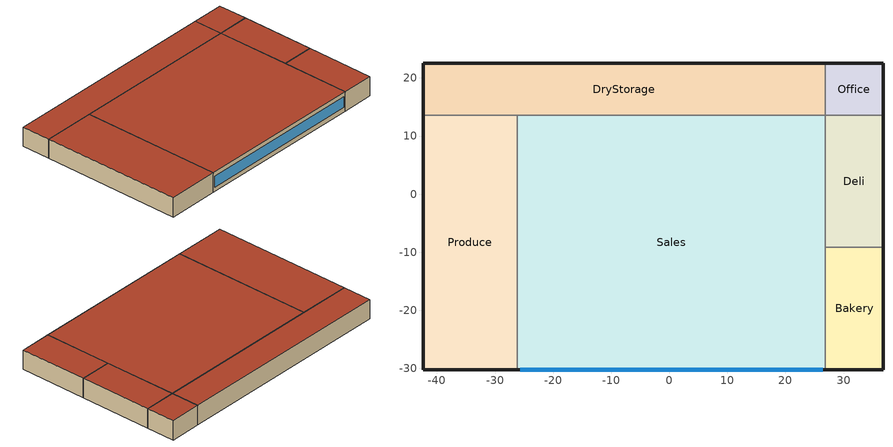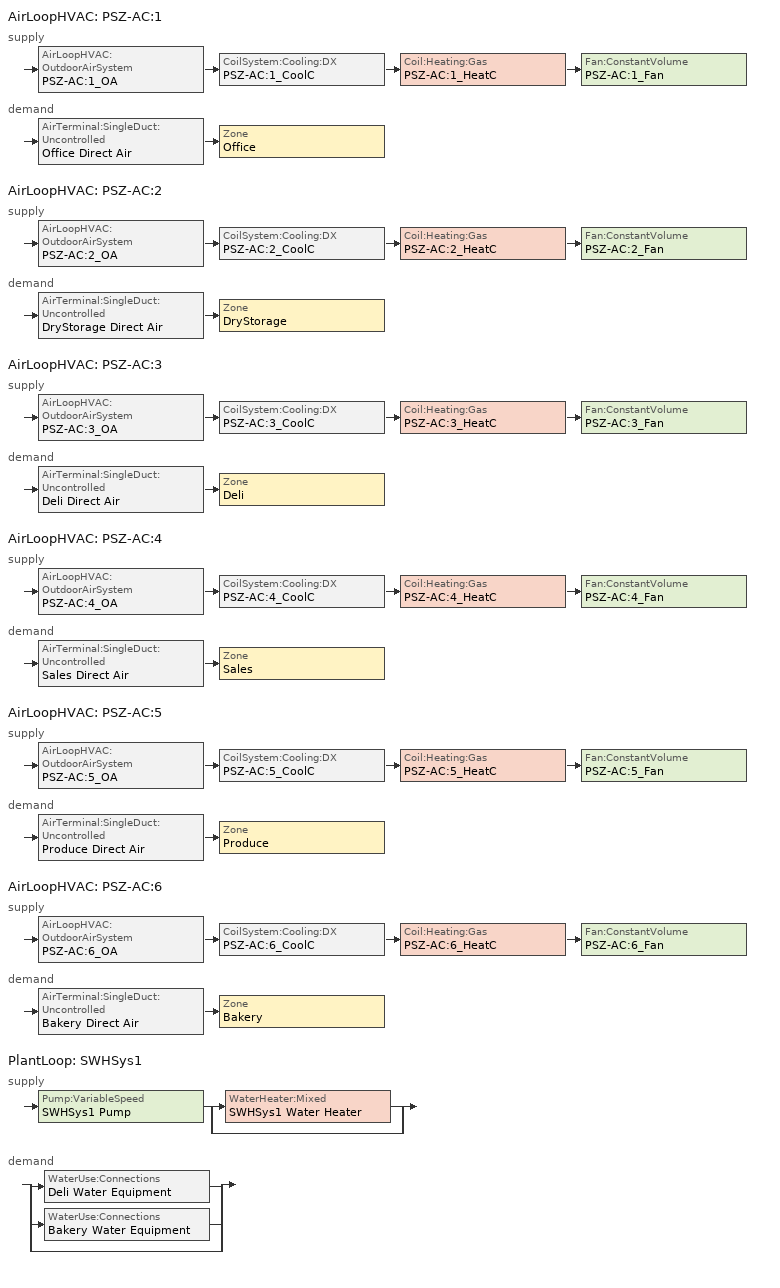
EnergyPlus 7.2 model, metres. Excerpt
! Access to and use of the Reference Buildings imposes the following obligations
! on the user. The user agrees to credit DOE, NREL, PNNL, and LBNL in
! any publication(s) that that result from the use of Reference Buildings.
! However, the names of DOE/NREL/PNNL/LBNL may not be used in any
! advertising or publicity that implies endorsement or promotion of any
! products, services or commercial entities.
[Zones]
Bakery
 floor ground (ext-slab): 36.79,-9.13 36.79,-30.24 26.89,-30.24 26.89,-9.13 z0
 wall outside (Mass Non-res Ext Wall): 26.89,-30.24 36.79,-30.24 36.79,-9.13 z0:6.1
 wall to Sales (int-walls): 26.89,-9.13 26.89,-30.24 z0:6.1
 wall to Deli (int-walls): 36.79,-9.13 26.89,-9.13 z0:6.1
 roof outside (IEAD Non-res Roof): 26.89,-9.13 26.89,-30.24 36.79,-30.24 36.79,-9.13 z6.1
Sales
 floor ground (ext-slab): 26.89,13.58 26.89,-30.24 -26.17,-30.24 -26.17,13.58 z0
 wall outside (Mass Non-res Ext Wall): -26.17,-30.24 26.89,-30.24 z0:6.1
 wall to Deli (int-walls): 26.89,-9.13 26.89,13.58 z0:6.1
 wall to DryStorage (int-walls): 26.89,13.58 -26.17,13.58 z0:6.1
 wall to Produce (int-walls): -26.17,13.58 -26.17,-30.24 z0:6.1
 window (Window Non-res Fixed): -25.69,-30.24 26.41,-30.24 z1.37:4.73
 roof outside (IEAD Non-res Roof): -26.17,13.58 -26.17,-30.24 26.89,-30.24 26.89,13.58 z6.1
Deli
 floor ground (ext-slab): 36.79,13.58 36.79,-9.13 26.89,-9.13 26.89,13.58 z0
 wall outside (Mass Non-res Ext Wall): 36.79,-9.13 36.79,13.58 z0:6.1
 wall to Office (int-walls): 36.79,13.58 26.89,13.58 z0:6.1
 roof outside (IEAD Non-res Roof): 26.89,13.58 26.89,-9.13 36.79,-9.13 36.79,13.58 z6.1
DryStorage
 floor ground (ext-slab): 26.89,22.55 26.89,13.58 -42.4,13.58 -42.4,22.55 z0
 wall outside (Mass Non-res Ext Wall): 26.89,22.55 -42.4,22.55 -42.4,13.58 z0:6.1
 wall to Office (int-walls): 26.89,13.58 26.89,22.55 z0:6.1
 wall to Produce (int-walls): -42.4,13.58 -26.17,13.58 z0:6.1
 roof outside (IEAD Non-res Roof): -42.4,22.55 -42.4,13.58 26.89,13.58 26.89,22.55 z6.1
Office
 floor ground (ext-slab): 36.79,22.55 36.79,13.58 26.89,13.58 26.89,22.55 z0
 wall outside (Mass Non-res Ext Wall): 36.79,13.58 36.79,22.55 26.89,22.55 z0:6.1
 roof outside (IEAD Non-res Roof): 26.89,22.55 26.89,13.58 36.79,13.58 36.79,22.55 z6.1
Produce
 floor ground (ext-slab): -26.17,13.58 -26.17,-30.24 -42.4,-30.24 -42.4,13.58 z0
 wall outside (Mass Non-res Ext Wall): -42.4,13.58 -42.4,-30.24 -26.17,-30.24 z0:6.1
 roof outside (IEAD Non-res Roof): -42.4,13.58 -42.4,-30.24 -26.17,-30.24 -26.17,13.58 z6.1
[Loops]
AirLoopHVAC 'PSZ-AC:1'
 supply: AirLoopHVAC:OutdoorAirSystem 'PSZ-AC:1_OA' > CoilSystem:Cooling:DX 'PSZ-AC:1_CoolC' > Coil:Heating:Gas 'PSZ-AC:1_HeatC' > Fan:ConstantVolume 'PSZ-AC:1_Fan'
 demand: AirTerminal:SingleDuct:Uncontrolled 'Office Direct Air' > Zone 'Office'
AirLoopHVAC 'PSZ-AC:2'
 supply: AirLoopHVAC:OutdoorAirSystem 'PSZ-AC:2_OA' > CoilSystem:Cooling:DX 'PSZ-AC:2_CoolC' > Coil:Heating:Gas 'PSZ-AC:2_HeatC' > Fan:ConstantVolume 'PSZ-AC:2_Fan'
 demand: AirTerminal:SingleDuct:Uncontrolled 'DryStorage Direct Air' > Zone 'DryStorage'
AirLoopHVAC 'PSZ-AC:3'
 supply: AirLoopHVAC:OutdoorAirSystem 'PSZ-AC:3_OA' > CoilSystem:Cooling:DX 'PSZ-AC:3_CoolC' > Coil:Heating:Gas 'PSZ-AC:3_HeatC' > Fan:ConstantVolume 'PSZ-AC:3_Fan'
 demand: AirTerminal:SingleDuct:Uncontrolled 'Deli Direct Air' > Zone 'Deli'
AirLoopHVAC 'PSZ-AC:4'
 supply: AirLoopHVAC:OutdoorAirSystem 'PSZ-AC:4_OA' > CoilSystem:Cooling:DX 'PSZ-AC:4_CoolC' > Coil:Heating:Gas 'PSZ-AC:4_HeatC' > Fan:ConstantVolume 'PSZ-AC:4_Fan'
 demand: AirTerminal:SingleDuct:Uncontrolled 'Sales Direct Air' > Zone 'Sales'
AirLoopHVAC 'PSZ-AC:5'
 supply: AirLoopHVAC:OutdoorAirSystem 'PSZ-AC:5_OA' > CoilSystem:Cooling:DX 'PSZ-AC:5_CoolC' > Coil:Heating:Gas 'PSZ-AC:5_HeatC' > Fan:ConstantVolume 'PSZ-AC:5_Fan'
 demand: AirTerminal:SingleDuct:Uncontrolled 'Produce Direct Air' > Zone 'Produce'
AirLoopHVAC 'PSZ-AC:6'
 supply: AirLoopHVAC:OutdoorAirSystem 'PSZ-AC:6_OA' > CoilSystem:Cooling:DX 'PSZ-AC:6_CoolC' > Coil:Heating:Gas 'PSZ-AC:6_HeatC' > Fan:ConstantVolume 'PSZ-AC:6_Fan'
 demand: AirTerminal:SingleDuct:Uncontrolled 'Bakery Direct Air' > Zone 'Bakery'
PlantLoop 'SWHSys1'
 supply: Pump:VariableSpeed 'SWHSys1 Pump' > split
  | WaterHeater:Mixed 'SWHSys1 Water Heater'
  | bypass
 demand: split
  | WaterUse:Connections 'Deli Water Equipment'
  | WaterUse:Connections 'Bakery Water Equipment'
  | bypass
[Building]
Ref Bldg SuperMarket New2004_v1.3_5.0: North Axis {deg}=0; Terrain=City; Loads Convergence Tolerance Value=0.04; Temperature Convergence Tolerance Value {deltaC}=0.2; Solar Distribution=FullInteriorAndExterior; Maximum Number of Warmup Days=25; Minimum Number of Warmup Days=6
[Site:Location]
USA IL-CHICAGO-OHARE: Latitude {deg}=41.77; Longitude {deg}=-87.75; Time Zone {hr}=-6; Elevation {m}=190
[SizingPeriod:DesignDay] Day of Month=21; Humidity Condition Type=Wetbulb; Barometric Pressure {Pa}=99063; Rain Indicator=No; Snow Indicator=No; Daylight Saving Time Indicator=No; Solar Model Indicator=ASHRAEClearSky
Name | Month | Day Type | Maximum Dry-Bulb Temperature {C} | Daily Dry-Bulb Temperature Range {deltaC} | Wetbulb or DewPoint at Maximum Dry-Bulb {C} | Wind Speed {m/s} | Wind Direction {deg} | Sky Clearness
CHICAGO Ann Htg 99.6% Condns DB | 1 | WinterDesignDay | -20.6 | 0 | -20.6 | 4.9 | 270 | 0
CHICAGO Ann Clg .4% Condns WB=>MDB | 7 | SummerDesignDay | 31.2 | 10.7 | 25.5 | 5.3 | 230 | 1
[Site:WaterMainsTemperature]
Calculation Method=CORRELATION; Annual Average Outdoor Air Temperature {C}=9.69; Maximum Difference In Monthly Average Outdoor Air Temperatures {deltaC}=28.1
[Site:GroundTemperature:BuildingSurface]
19.527, 19.502, 19.536, 19.598, 20.002, 21.64, 22.225, 22.375, 21.449, 20.121, 19.802, 19.633
[Construction]
Mass Non-res Ext Wall: 1IN Stucco, 8IN Concrete HW, Mass NonRes Wall Insulation, 1/2IN Gypsum
IEAD Non-res Roof: Roof Membrane, IEAD NonRes Roof Insulation, Metal Decking
ext-slab: HW CONCRETE
int-walls: 1/2IN Gypsum, 1/2IN Gypsum
Window Non-res Fixed: NonRes Fixed Assembly Window
InteriorFurnishings: Std Wood 6inch
[Material] Thermal Absorptance=0.9
Name | Roughness | Thickness {m} | Conductivity {W/m-K} | Density {kg/m3} | Specific Heat {J/kg-K} | Solar Absorptance | Visible Absorptance
Mass NonRes Wall Insulation | MediumRough | 0.0495495 | 0.049 | 265 | 836.8 | 0.7 | 0.7
IEAD NonRes Roof Insulation | MediumRough | 0.127339 | 0.049 | 265 | 836.8 | 0.7 | 0.7
Std Wood 6inch | MediumSmooth | 0.15 | 0.12 | 540 | 1210 | 0.7 | 0.7
1/2IN Gypsum | Smooth | 0.0127 | 0.16 | 784.9 | 830 | 0.92 | 0.92
1IN Stucco | Smooth | 0.0253 | 0.6918 | 1858 | 837 | 0.92 | 0.92
8IN CONCRETE HW | Rough | 0.2032 | 1.311 | 2240 | 836.8 | 0.7 | 0.7
HW CONCRETE | Rough | 0.1016 | 1.311 | 2240 | 836.8 | 0.7 | 0.7
Roof Membrane | VeryRough | 0.0095 | 0.16 | 1121.29 | 1460 | 0.7 | 0.7
Metal Decking | MediumSmooth | 0.0015 | 45.006 | 7680 | 418.4 | 0.7 | 0.3
[WindowMaterial:SimpleGlazingSystem]
NonRes Fixed Assembly Window: U-Factor {W/m2-K}=3.23646; Solar Heat Gain Coefficient=0.39
[Zone] Type=1; Multiplier=1; Floor Area {m2}=autocalculate; Part of Total Floor Area=Yes
Bakery; Deli; DryStorage; Office; Produce; Sales
[People] Number of People Schedule=BLDG_OCC_SCH; Number of People Calculation Method=Area/Person; Fraction Radiant=0.3; Sensible Heat Fraction=AUTOCALCULATE; Activity Level Schedule=ACTIVITY_SCH; Enable ASHRAE 55 Comfort Warnings=No; Mean Radiant Temperature Calculation Type=ZoneAveraged; Work Efficiency Schedule=WORK_EFF_SCH; Clothing Insulation Schedule=CLOTHING_SCH; Air Velocity Schedule=AIR_VELO_SCH; Thermal Comfort Model 1 Type=FANGER
Name | Zone or ZoneList | Zone Floor Area per Person {m2/person}
Bakery People | Bakery | 11.61
Deli People | Deli | 11.61
DryStorage People | DryStorage | 27.87
Office People | Office | 18.58
Produce People | Produce | 11.61
Sales People | Sales | 11.61
[Lights] Schedule=BLDG_LIGHT_SCH; Design Level Calculation Method=Watts/Area; Return Air Fraction=0; Fraction Radiant=0.7; Fraction Visible=0.2; Fraction Replaceable=1; Return Air Fraction Calculated from Plenum Temperature=No
Name | Zone or ZoneList | Watts per Zone Floor Area {W/m2}
Bakery_Lights | Bakery | 18.29
Deli_Lights | Deli | 18.29
DryStorage_Lights | DryStorage | 8.61
Office_Lights | Office | 11.84
Produce_Lights | Produce | 18.29
Sales_Lights | Sales | 18.29
[ElectricEquipment] Fraction Latent=0
Name | Zone or ZoneList | Schedule | Design Level Calculation Method | Design Level {W} | Fraction Radiant | Fraction Lost | Watts per Zone Floor Area {W/m2}
Bakery_MiscPlug_Equip | Bakery | BLDG_EQUIP_SCH | EquipmentLevel | 11244 | 0.5 | 0
Deli_MiscPlug_Equip | Deli | BLDG_EQUIP_SCH | EquipmentLevel | 12105 | 0.5 | 0
DryStorage_MiscPlug_Equip | DryStorage | BLDG_EQUIP_SCH | Watts/Area |  | 0.5 | 0 | 8.07
Office_MiscPlug_Equip | Office | BLDG_EQUIP_SCH | Watts/Area |  | 0.5 | 0 | 8.07
Produce_MiscPlug_Equip | Produce | BLDG_EQUIP_SCH | Watts/Area |  | 0.5 | 0 | 5.38
Sales_MiscPlug_Equip | Sales | BLDG_EQUIP_SCH | Watts/Area |  | 0.5 | 0 | 5.38
Deli_Exhaust_Fan | Deli | Deli_Exhaust_SCH | EquipmentLevel | 524 | 0 | 1
[GasEquipment] Schedule=BLDG_EQUIP_SCH; Design Level Calculation Method=EquipmentLevel; Fraction Latent=0; Fraction Radiant=0.5; Fraction Lost=0
Name | Zone or ZoneList | Design Level {W}
Bakery_MiscGas_Equip | Bakery | 5622
Deli_MiscGas_Equip | Deli | 6053
[Exterior:Lights]
Exterior Facade Lighting: Schedule=ALWAYS_ON; Design Level {W}=13577; Control Option=AstronomicalClock
[ZoneInfiltration:DesignFlowRate] Schedule=INFIL_HALF_ON_SCH; Design Flow Rate Calculation Method=Flow/ExteriorArea; Flow per Exterior Surface Area {m3/s-m2}=0.000302; Constant Term Coefficient=1; Temperature Term Coefficient=0; Velocity Term Coefficient=0; Velocity Squared Term Coefficient=0
Name | Zone or ZoneList
Bakery_Infiltration | Bakery
Deli_Infiltration | Deli
DryStorage_Infiltration | DryStorage
Office_Infiltration | Office
Produce_Infiltration | Produce
Sales_Infiltration | Sales
[InternalMass] Construction=InteriorFurnishings
Name | Zone | Surface Area {m2}
Bakery Internal Mass | Bakery | 418.0818
Deli Internal Mass | Deli | 449.4372
DryStorage Internal Mass | DryStorage | 1243.78
Office Internal Mass | Office | 177.6835
Produce Internal Mass | Produce | 1422.73
Sales Internal Mass | Sales | 4649.88
[ZoneMixing]
Deli Exhaust Fanmixing_0: Zone=Deli; Schedule=HVACOperationSchd; Design Flow Rate Calculation Method=Flow/Zone; Design Flow Rate {m3/s}=1.0785; Source Zone=Sales; Delta Temperature {deltaC}=0
[Fan:ConstantVolume] Availability Schedule=HVACOperationSchd; Maximum Flow Rate {m3/s}=AUTOSIZE; Motor In Airstream Fraction=1
Name | Fan Efficiency | Pressure Rise {Pa} | Motor Efficiency
PSZ-AC:1_Fan | 0.53625 | 622 | 0.825
PSZ-AC:2_Fan; PSZ-AC:3_Fan; PSZ-AC:5_Fan; PSZ-AC:6_Fan | 0.56875 | 622 | 0.875
PSZ-AC:4_Fan | 0.6006 | 1017.592 | 0.924
[Fan:ZoneExhaust] Availability Schedule=HVACOperationSchd
Name | Fan Efficiency | Pressure Rise {Pa} | Maximum Flow Rate {m3/s}
Bakery Exhaust Fan | 0.338 | 125 | 0.354
Deli Exhaust Fan | 1 | 1.0e-006 | 0.3375
Sales Exhaust Fan | 1 | 1.0e-006 | 1.0785
[Coil:Heating:Gas] Availability Schedule=ALWAYS_ON; Nominal Capacity {W}=AUTOSIZE
Name | Gas Burner Efficiency
PSZ-AC:1_HeatC; PSZ-AC:6_HeatC | 0.8
PSZ-AC:2_HeatC; PSZ-AC:3_HeatC; PSZ-AC:4_HeatC; PSZ-AC:5_HeatC | 0.78
[Coil:Cooling:DX:SingleSpeed]
PSZ-AC:1_CoolC DXCoil: Availability Schedule=ALWAYS_ON; Rated Total Cooling Capacity {W}=AUTOSIZE; Rated Sensible Heat Ratio=AUTOSIZE; Rated COP {W/W}=3.66668; Rated Air Flow Rate {m3/s}=AUTOSIZE; Total Cooling Capacity Function of Temperature Curve=Cool-Cap-fT; Total Cooling Capacity Function of Flow Fraction Curve=ConstantCubic; Energy Input Ratio Function of Temperature Curve=Cool-EIR-fT; Energy Input Ratio Function of Flow Fraction Curve=ConstantCubic; Part Load Fraction Correlation Curve=Cool-PLF-fPLR
[Coil:Cooling:DX:TwoSpeed] Availability Schedule=ALWAYS_ON; Rated High Speed Total Cooling Capacity {W}=AUTOSIZE; Rated High Speed Sensible Heat Ratio=AUTOSIZE; Rated High Speed Air Flow Rate {m3/s}=AUTOSIZE; Total Cooling Capacity Function of Temperature Curve=Measured_CoolCStandard10Ton_CapFT; Total Cooling Capacity Function of Flow Fraction Curve=Measured_CoolCStandard10Ton_CapFF; Energy Input Ratio Function of Temperature Curve=Measured_CoolCStandard10Ton_EIRFT; Energy Input Ratio Function of Flow Fraction Curve=Measured_CoolCStandard10Ton_EIRFFF; Part Load Fraction Correlation Curve=No_PLR_Degredation; Rated Low Speed Total Cooling Capacity {W}=AUTOSIZE; Rated Low Speed Sensible Heat Ratio=AUTOSIZE; Rated Low Speed Air Flow Rate {m3/s}=AUTOSIZE; Low Speed Total Cooling Capacity Function of Temperature Curve=Measured_LowSpeedCoolCapLSFT; Low Speed Energy Input Ratio Function of Temperature Curve=Measured_LowSpeedCoolEIRLSFT
Name | Rated High Speed COP {W/W} | Rated Low Speed COP {W/W}
PSZ-AC:2_CoolC DXCoil; PSZ-AC:5_CoolC DXCoil | 3.23372 | 3.28187
PSZ-AC:3_CoolC DXCoil | 3.30033 | 3.34947
PSZ-AC:4_CoolC DXCoil | 3.13381 | 3.18046
PSZ-AC:6_CoolC DXCoil | 3.50016 | 3.55227
[Zone equipment]
Bakery: Bakery Exhaust Fan, Bakery Direct Air
Deli: Deli Exhaust Fan, Deli Direct Air
DryStorage: DryStorage Direct Air
Office: Office Direct Air
Produce: Produce Direct Air
Sales: Sales Exhaust Fan, Sales Direct Air
[Sizing:Zone] Zone Cooling Design Supply Air Temperature Input Method=SupplyAirTemperature; Zone Cooling Design Supply Air Temperature {C}=14; Zone Heating Design Supply Air Temperature Input Method=SupplyAirTemperature; Zone Heating Design Supply Air Temperature {C}=40; Zone Cooling Design Supply Air Humidity Ratio {kgWater/kgDryAir}=0.0085; Zone Heating Design Supply Air Humidity Ratio {kgWater/kgDryAir}=0.008; Cooling Design Air Flow Method=DesignDay; Heating Design Air Flow Method=DesignDay
Name | Design Specification Outdoor Air Object
Bakery | SZ DSOA Bakery
Deli | SZ DSOA Deli
DryStorage | SZ DSOA DryStorage
Office | SZ DSOA Office
Produce | SZ DSOA Produce
Sales | SZ DSOA Sales
[DesignSpecification:OutdoorAir]
Name | Outdoor Air Method | Outdoor Air Flow per Zone Floor Area {m3/s-m2} | Outdoor Air Flow per Person {m3/s-person}
SZ DSOA Bakery; SZ DSOA Deli; SZ DSOA Produce; SZ DSOA Sales | Flow/Area | 0.0015
SZ DSOA DryStorage | Flow/Area | 0.00075
SZ DSOA Office | Flow/Person |  | 0.01
[ZoneControl:Thermostat] Control Type Schedule=Dual Zone Control Type Sched
Name | Zone or ZoneList | Control 1
Bakery Thermostat | Bakery | Bakery DualSPSched
Deli Thermostat | Deli | Deli DualSPSched
DryStorage Thermostat | DryStorage | DryStorage DualSPSched
Office Thermostat | Office | Office DualSPSched
Produce Thermostat | Produce | Produce DualSPSched
Sales Thermostat | Sales | Sales DualSPSched
[ThermostatSetpoint:DualSetpoint] Heating Setpoint Temperature Schedule=HTGSETP_SCH; Cooling Setpoint Temperature Schedule=CLGSETP_SCH
Bakery DualSPSched; Deli DualSPSched; DryStorage DualSPSched; Office DualSPSched; Produce DualSPSched; Sales DualSPSched
[SetpointManager:SingleZone:Reheat] Control Variable=Temperature; Minimum Supply Air Temperature {C}=10; Maximum Supply Air Temperature {C}=50
Name | Control Zone | Setpoint Node or NodeList
SupAirTemp MngrBakery | Bakery | PSZ-AC:6 Supply Equipment Outlet Node
SupAirTemp MngrDeli | Deli | PSZ-AC:3 Supply Equipment Outlet Node
SupAirTemp MngrDryStorage | DryStorage | PSZ-AC:2 Supply Equipment Outlet Node
SupAirTemp MngrOffice | Office | PSZ-AC:1 Supply Equipment Outlet Node
SupAirTemp MngrProduce | Produce | PSZ-AC:5 Supply Equipment Outlet Node
SupAirTemp MngrSales | Sales | PSZ-AC:4 Supply Equipment Outlet Node
[Sizing:System] Type of Load to Size On=Sensible; Design Outdoor Air Flow Rate {m3/s}=AUTOSIZE; Minimum System Air Flow Ratio=1; Preheat Design Temperature {C}=7; Preheat Design Humidity Ratio {kgWater/kgDryAir}=0.008; Precool Design Temperature {C}=12.8; Precool Design Humidity Ratio {kgWater/kgDryAir}=0.008; Central Cooling Design Supply Air Temperature {C}=12.8; Central Heating Design Supply Air Temperature {C}=40; Sizing Option=NonCoincident; Central Cooling Design Supply Air Humidity Ratio {kgWater/kgDryAir}=0.0085; Central Heating Design Supply Air Humidity Ratio {kgWater/kgDryAir}=0.008; Cooling Design Air Flow Method=DesignDay; Heating Design Air Flow Method=DesignDay; System Outdoor Air Method=ZoneSum
Name | 100% Outdoor Air in Cooling | 100% Outdoor Air in Heating
PSZ-AC:1; PSZ-AC:2; PSZ-AC:4; PSZ-AC:5; PSZ-AC:6 | No | No
PSZ-AC:3 | YES | YES
[Controller:OutdoorAir] Minimum Outdoor Air Flow Rate {m3/s}=AUTOSIZE; Maximum Outdoor Air Flow Rate {m3/s}=AUTOSIZE; Economizer Control Action Type=ModulateFlow; Economizer Maximum Limit Dry-Bulb Temperature {C}=28; Economizer Maximum Limit Enthalpy {J/kg}=64000; Economizer Minimum Limit Dry-Bulb Temperature {C}=-100; Lockout Type=NoLockout; Minimum Limit Type=FixedMinimum; Minimum Outdoor Air Schedule=MinOA_Sched
Name | Economizer Control Type
PSZ-AC:1_OA_Controller; PSZ-AC:6_OA_Controller | NoEconomizer
PSZ-AC:2_OA_Controller; PSZ-AC:3_OA_Controller; PSZ-AC:4_OA_Controller; PSZ-AC:5_OA_Controller | DifferentialDryBulb
[AirLoopHVAC] Design Supply Air Flow Rate {m3/s}=AUTOSIZE
PSZ-AC:1; PSZ-AC:2; PSZ-AC:3; PSZ-AC:4; PSZ-AC:5; PSZ-AC:6
[CoilSystem:Cooling:DX] Availability Schedule=ALWAYS_ON
Name | Cooling Coil
PSZ-AC:1_CoolC | PSZ-AC:1_CoolC DXCoil
PSZ-AC:2_CoolC | PSZ-AC:2_CoolC DXCoil
PSZ-AC:3_CoolC | PSZ-AC:3_CoolC DXCoil
PSZ-AC:4_CoolC | PSZ-AC:4_CoolC DXCoil
PSZ-AC:5_CoolC | PSZ-AC:5_CoolC DXCoil
PSZ-AC:6_CoolC | PSZ-AC:6_CoolC DXCoil
[AirTerminal:SingleDuct:Uncontrolled] Availability Schedule=ALWAYS_ON; Maximum Air Flow Rate {m3/s}=AUTOSIZE
Bakery Direct Air; Deli Direct Air; DryStorage Direct Air; Office Direct Air; Produce Direct Air; Sales Direct Air
[AvailabilityManager:NightCycle] Applicability Schedule=ALWAYS_ON; Fan Schedule=HVACOperationSchd; Control Type=CycleOnAny; Thermostat Tolerance {deltaC}=1; Cycling Run Time {s}=1800
PSZ-AC:1 Availability Manager; PSZ-AC:2 Availability Manager; PSZ-AC:3 Availability Manager; PSZ-AC:4 Availability Manager; PSZ-AC:5 Availability Manager; PSZ-AC:6 Availability Manager
[SetpointManager:MixedAir] Control Variable=Temperature
Name | Setpoint Node or NodeList
PSZ-AC:1_CoolC SAT Manager | PSZ-AC:1_CoolC-PSZ-AC:1_HeatCNode
PSZ-AC:1_HeatC MixedAir Manager | PSZ-AC:1_HeatC-PSZ-AC:1_FanNode
PSZ-AC:1_OAMixed Air Temp Manager | PSZ-AC:1_OA-PSZ-AC:1_CoolCNode
PSZ-AC:2_CoolC SAT Manager | PSZ-AC:2_CoolC-PSZ-AC:2_HeatCNode
PSZ-AC:2_HeatC MixedAir Manager | PSZ-AC:2_HeatC-PSZ-AC:2_FanNode
PSZ-AC:2_OAMixed Air Temp Manager | PSZ-AC:2_OA-PSZ-AC:2_CoolCNode
PSZ-AC:3_CoolC SAT Manager | PSZ-AC:3_CoolC-PSZ-AC:3_HeatCNode
PSZ-AC:3_HeatC MixedAir Manager | PSZ-AC:3_HeatC-PSZ-AC:3_FanNode
PSZ-AC:3_OAMixed Air Temp Manager | PSZ-AC:3_OA-PSZ-AC:3_CoolCNode
PSZ-AC:4_CoolC SAT Manager | PSZ-AC:4_CoolC-PSZ-AC:4_HeatCNode
PSZ-AC:4_HeatC MixedAir Manager | PSZ-AC:4_HeatC-PSZ-AC:4_FanNode
PSZ-AC:4_OAMixed Air Temp Manager | PSZ-AC:4_OA-PSZ-AC:4_CoolCNode
PSZ-AC:5_CoolC SAT Manager | PSZ-AC:5_CoolC-PSZ-AC:5_HeatCNode
PSZ-AC:5_HeatC MixedAir Manager | PSZ-AC:5_HeatC-PSZ-AC:5_FanNode
PSZ-AC:5_OAMixed Air Temp Manager | PSZ-AC:5_OA-PSZ-AC:5_CoolCNode
PSZ-AC:6_CoolC SAT Manager | PSZ-AC:6_CoolC-PSZ-AC:6_HeatCNode
PSZ-AC:6_HeatC MixedAir Manager | PSZ-AC:6_HeatC-PSZ-AC:6_FanNode
PSZ-AC:6_OAMixed Air Temp Manager | PSZ-AC:6_OA-PSZ-AC:6_CoolCNode
[Refrigeration:Case] Availability Schedule=ALWAYS_ON; Rated Ambient Temperature {C}=23.88; Rated Ambient Relative Humidity {percent}=55; Latent Case Credit Curve Type=CaseTemperatureMethod; Case Lighting Schedule=BLDG_LIGHT_SCH; Fraction of Lighting Energy to Case=1; Minimum Anti-Sweat Heater Power per Unit Length {W/m}=0; Under Case HVAC Return Air Fraction=0
Name | Zone | Rated Total Cooling Capacity per Unit Length {W/m} | Rated Latent Heat Ratio | Rated Runtime Fraction | Case Length {m} | Case Operating Temperature {C} | Latent Case Credit Curve | Standard Case Fan Power per Unit Length {W/m} | Operating Case Fan Power per Unit Length {W/m} | Standard Case Lighting Power per Unit Length {W/m} | Case Anti-Sweat Heater Power per Unit Length {W/m} | Anti-Sweat Heater Control Type | Humidity at Zero Anti-Sweat Heater Energy {percent} | Case Height {m} | Fraction of Anti-Sweat Heater Energy to Case | Case Defrost Power per Unit Length {W/m} | Case Defrost Type | Case Defrost Schedule | Case Defrost Drip-Down Schedule | Defrost Energy Correction Curve Type | Refrigerated Case Restocking Schedule | Case Credit Fraction Schedule
Bakery_Case:1_WALKINFREEZER | Bakery | 461.52 | 0.1 | 0.4 | 2.4 | 2.2 | Bakery_Case:1_WALKINFREEZERSingleShelfHorizontal_LatentEnergyMult | 63 | 63 | 26.25 | 0 | None | 0 | 0 | 0 | 0 | NONE | Bakery_Case:1_WALKINFREEZER_CaseDefrost2aDaySched | Bakery_Case:1_WALKINFREEZER_CaseDripDown2aDaySched | None | Bakery_Case:1_WALKINFREEZER_WalkInStockingSched | Bakery_Case:1_WALKINFREEZER_CaseCreditReduxSched
Deli_Case:1_ MULTIDECKDIARYANDDELICASE | Deli | 1442.25 | 0.3 | 0.85 | 3 | 2.2 | Deli_Case:1_ MULTIDECKDIARYANDDELICASEMultiShelfVertical_LatentEnergyMult | 87.6 | 87.6 | 38.7 | 65.6 | None | 0 | 0 | 0.2 | 0 | OffCycle | Deli_Case:1_ MULTIDECKDIARYANDDELICASE_CaseDefrost2aDaySched | Deli_Case:1_ MULTIDECKDIARYANDDELICASE_CaseDripDown2aDaySched | None | Deli_Case:1_ MULTIDECKDIARYANDDELICASE_CaseStockingSched | Deli_Case:1_ MULTIDECKDIARYANDDELICASE_CaseCreditReduxSched
Deli_Case:2_WALKINFREEZER | Deli | 461.52 | 0.1 | 0.4 | 4.8 | 2.2 | Deli_Case:2_WALKINFREEZERSingleShelfHorizontal_LatentEnergyMult | 97.1 | 97.1 | 26.25 | 0 | None | 0 | 0 | 0 | 511.8 | ELECTRIC | Deli_Case:2_WALKINFREEZER_CaseDefrost2aDaySched | Deli_Case:2_WALKINFREEZER_CaseDripDown2aDaySched | None | Deli_Case:2_WALKINFREEZER_WalkInStockingSched | Deli_Case:2_WALKINFREEZER_CaseCreditReduxSched
Produce_Case:1_ MULTIDECKDIARYANDDELICASE | Produce | 1442.25 | 0.3 | 0.85 | 30 | 2.2 | Produce_Case:1_ MULTIDECKDIARYANDDELICASEMultiShelfVertical_LatentEnergyMult | 41 | 41 | 60 | 0 | None | 0 | 0 | 0.2 | 0 | OffCycle | Produce_Case:1_ MULTIDECKDIARYANDDELICASE_CaseDefrost2aDaySched | Produce_Case:1_ MULTIDECKDIARYANDDELICASE_CaseDripDown2aDaySched | None | Produce_Case:1_ MULTIDECKDIARYANDDELICASE_CaseStockingSched | Produce_Case:1_ MULTIDECKDIARYANDDELICASE_CaseCreditReduxSched
Sales_Case:1_MEATDISPLAYCASE | Sales | 1442.25 | 0.1 | 0.85 | 33.58 | 2.2 | Sales_Case:1_MEATDISPLAYCASE_SingleShelfHorizontal_LatentEnergyMult | 87.6 | 87.6 | 38.7 | 65.6 | LINEAR | 35 | 1.5 | 0.2 | 443 | ELECTRIC | Sales_Case:1_MEATDISPLAYCASE_CaseDefrost2aDaySched | Sales_Case:1_MEATDISPLAYCASE_CaseDripDown2aDaySched |  | Sales_Case:1_MEATDISPLAYCASE_CaseStockingSched
Sales_Case:2_ MULTIDECKDIARYANDDELICASE | Sales | 1442.25 | 0.3 | 0.85 | 49.25 | 2.2 | Sales_Case:2_ MULTIDECKDIARYANDDELICASEMultiShelfVertical_LatentEnergyMult | 41 | 41 | 60 | 0 | None | 0 | 0 | 0.2 | 0 | OffCycle | Sales_Case:2_ MULTIDECKDIARYANDDELICASE_CaseDefrost2aDaySched | Sales_Case:2_ MULTIDECKDIARYANDDELICASE_CaseDripDown2aDaySched | None | Sales_Case:2_ MULTIDECKDIARYANDDELICASE_CaseStockingSched | Sales_Case:2_ MULTIDECKDIARYANDDELICASE_CaseCreditReduxSched
Sales_Case:3_GLASSDOORFROZENFOOD | Sales | 538.44 | 0.13 | 0.85 | 81.69 | -15 | Sales_Case:3_GLASSDOORFROZENFOODSingleShelfHorizontal_LatentEnergyMult | 65.6 | 65.6 | 108.3 | 233 | HeatBalanceMethod | 1.5 | 1.5 | 0.2 | 1312 | ELECTRIC | Sales_Case:3_GLASSDOORFROZENFOOD_CaseDefrost2aDaySched | Sales_Case:3_GLASSDOORFROZENFOOD_CaseDripDown2aDaySched |  | Sales_Case:3_GLASSDOORFROZENFOOD_CaseStockingSched | Sales_Case:3_GLASSDOORFROZENFOOD_CaseCreditReduxSched
Sales_Case:4_OPENWELLICECREAMDISPLAYCASE | Sales | 528.83 | 0.1 | 0.85 | 39.01 | -12 | Sales_Case:4_OPENWELLICECREAMDISPLAYCASESingleShelfHorizontal_LatentEnergyMult | 32.8 | 32.8 | 0 | 78.7 | LINEAR | 35 | 1.5 | 0.2 | 1378 | ELECTRIC | Sales_Case:4_OPENWELLICECREAMDISPLAYCASE_CaseDefrost2aDaySched | Sales_Case:4_OPENWELLICECREAMDISPLAYCASE_CaseDripDown2aDaySched | None | Sales_Case:4_OPENWELLICECREAMDISPLAYCASE_CaseStockingSched | Sales_Case:4_OPENWELLICECREAMDISPLAYCASE_CaseCreditReduxSched
Sales_Case:5_WALKINFREEZER | Sales | 461.52 | 0.1 | 0.4 | 10.44 | 2.2 | Sales_Case:5_WALKINFREEZERSingleShelfHorizontal_LatentEnergyMult | 97 | 97 | 26.25 | 0 | None | 0 | 0 | 0 | 511.8 | ELECTRIC | Sales_Case:5_WALKINFREEZER_CaseDefrost2aDaySched | Sales_Case:5_WALKINFREEZER_CaseDripDown2aDaySched | None | Sales_Case:5_WALKINFREEZER_WalkInStockingSched | Sales_Case:5_WALKINFREEZER_CaseCreditReduxSched
Sales_Case:6_WALKINFREEZER | Sales | 461.52 | 0.1 | 0.4 | 96.66 | 2.2 | Sales_Case:6_WALKINFREEZERSingleShelfHorizontal_LatentEnergyMult | 63 | 63 | 26.25 | 0 | None | 0 | 0 | 0 | 0 | NONE | Sales_Case:6_WALKINFREEZER_CaseDefrost2aDaySched | Sales_Case:6_WALKINFREEZER_CaseDripDown2aDaySched | None | Sales_Case:6_WALKINFREEZER_WalkInStockingSched | Sales_Case:6_WALKINFREEZER_CaseCreditReduxSched
Sales_Case:7_WALKINFREEZER | Sales | 615.36 | 0.1 | 0.4 | 38.1 | -23.3 | Sales_Case:7_WALKINFREEZERSingleShelfHorizontal_LatentEnergyMult | 105 | 105 | 26.25 | 0 | None | 0 | 0 | 0 | 761.15 | ELECTRIC | Sales_Case:7_WALKINFREEZER_CaseDefrost2aDaySched | Sales_Case:7_WALKINFREEZER_CaseDripDown2aDaySched | None | Sales_Case:7_WALKINFREEZER_WalkInStockingSched | Sales_Case:7_WALKINFREEZER_CaseCreditReduxSched
[Refrigeration:CompressorRack] Heat Rejection Location=OUTDOORS; Design Condenser Fan Power {W}=4500; Condenser Type=AIRCOOLED
Name | Design Compressor Rack COP {W/W} | Compressor Rack COP Function of Temperature Curve | Condenser Fan Power Function of Temperature Curve | Refrigeration Case Name or WalkIn Name or CaseAndWalkInList
RACKA | 2.5 | RACKA_RackCOPfTCurve | RACKA_RackCondFanCurve | RACKAcase list
RACKB | 1.3 | RACKB_RackCOPfTCurve | RACKB_RackCondFanCurve2 | RACKBcase list
RACKC | 2.5 | RACKC_RackCOPfTCurve | RACKC_RackCondFanCurve | RACKCcase list
RACKD | 1.3 | RACKD_RackCOPfTCurve | RACKD_RackCondFanCurve2 | Sales_Case:7_WALKINFREEZER
[Refrigeration:CaseAndWalkInList]
Name | Case or WalkIn 1 | Case or WalkIn 2 | Case or WalkIn 3 | Case or WalkIn 4
RACKAcase list | Deli_Case:1_ MULTIDECKDIARYANDDELICASE | Sales_Case:1_MEATDISPLAYCASE | Sales_Case:2_ MULTIDECKDIARYANDDELICASE | Produce_Case:1_ MULTIDECKDIARYANDDELICASE
RACKBcase list | Sales_Case:3_GLASSDOORFROZENFOOD | Sales_Case:4_OPENWELLICECREAMDISPLAYCASE
RACKCcase list | Deli_Case:2_WALKINFREEZER | Sales_Case:5_WALKINFREEZER | Sales_Case:6_WALKINFREEZER | Bakery_Case:1_WALKINFREEZER
[WaterHeater:Mixed]
SWHSys1 Water Heater: Tank Volume {m3}=0.4; Setpoint Temperature Schedule=SWHSys1 Water Heater Setpoint Temperature Schedule Name; Deadband Temperature Difference {deltaC}=2; Maximum Temperature Limit {C}=82.2222; Heater Control Type=Cycle; Heater Maximum Capacity {W}=845000; Heater Fuel Type=NATURALGAS; Heater Thermal Efficiency=0.8; Off Cycle Parasitic Fuel Consumption Rate {W}=20; Off Cycle Parasitic Fuel Type=NATURALGAS; Off Cycle Parasitic Heat Fraction to Tank=0.8; On Cycle Parasitic Fuel Type=NATURALGAS; Ambient Temperature Indicator=SCHEDULE; Ambient Temperature Schedule=SWHSys1 Water Heater Ambient Temperature Schedule Name; Off Cycle Loss Coefficient to Ambient Temperature {W/K}=6; On Cycle Loss Coefficient to Ambient Temperature {W/K}=6; Use Side Effectiveness=1; Source Side Effectiveness=1; Use Side Design Flow Rate {m3/s}=AUTOSIZE; Source Side Design Flow Rate {m3/s}=AUTOSIZE; Indirect Water Heating Recovery Time {hr}=1.5
[Pump:VariableSpeed]
SWHSys1 Pump: Rated Flow Rate {m3/s}=AUTOSIZE; Rated Pump Head {Pa}=0.1; Rated Power Consumption {W}=AUTOSIZE; Motor Efficiency=1; Fraction of Motor Inefficiencies to Fluid Stream=0; Coefficient 1 of the Part Load Performance Curve=0; Coefficient 2 of the Part Load Performance Curve=1; Coefficient 3 of the Part Load Performance Curve=0; Coefficient 4 of the Part Load Performance Curve=0; Minimum Flow Rate {m3/s}=0; Pump Control Type=Intermittent
[WaterUse:Equipment] Peak Flow Rate {m3/s}=5.25e-06; Flow Rate Fraction Schedule=BLDG_SWH_SCH; Target Temperature Schedule=Water Equipment Temp Sched; Hot Water Supply Temperature Schedule=Water Equipment Hot Supply Temp Sched; Sensible Fraction Schedule=Water Equipment Sensible fract sched; Latent Fraction Schedule=Water Equipment Latent fract sched
Name | Zone
Bakery Water Equipment | Bakery
Deli Water Equipment | Deli
[PlantEquipmentList]
SWHSys1 Equipment List: SWHSys1 Water Heater
[Sizing:Plant]
SWHSys1: Loop Type=Heating; Design Loop Exit Temperature {C}=60; Loop Design Temperature Difference {deltaC}=5
[SetpointManager:Scheduled]
SWHSys1 Loop Setpoint Manager: Control Variable=Temperature; Schedule=SWHSys1-Loop-Temp-Schedule; Setpoint Node or NodeList=SWHSys1 Supply Outlet Node
[PlantEquipmentOperationSchemes]
SWHSys1 Loop Operation Scheme List: Control Scheme 1=SWHSys1 Operation Scheme; Control Scheme 1 Schedule=PlantOnSched
[PlantEquipmentOperation:HeatingLoad]
SWHSys1 Operation Scheme: Load Range 1 Lower Limit {W}=0; Load Range 1 Upper Limit {W}=1000000000000000; Range 1 Equipment List=SWHSys1 Equipment List
[PlantLoop]
SWHSys1: Fluid Type=Water; Plant Equipment Operation Scheme=SWHSys1 Loop Operation Scheme List; Maximum Loop Temperature {C}=60; Minimum Loop Temperature {C}=10; Maximum Loop Flow Rate {m3/s}=AUTOSIZE; Minimum Loop Flow Rate {m3/s}=0; Plant Loop Volume {m3}=AUTOSIZE; Load Distribution Scheme=Optimal
[WaterUse:Connections]
Name | Water Use Equipment 1
Bakery Water Equipment | Bakery Water Equipment
Deli Water Equipment | Deli Water Equipment
[UtilityCost:Tariff]
Name | Output Meter | Conversion Factor Choice | Demand Window Length | Monthly Charge or Variable | Group
PSI_LLF_LowLoadFactorService | Electricity:Facility | kWh | HalfHour | 15 | Comm Elect
PSI_CS_CommercialElectricService | Electricity:Facility | kWh |  | 9.4 | Comm Elect
IN_EIAMonthlyRateGas | Gas:Facility | MCF |  | 0 | Comm Gas
[UtilityCost:Charge:Block] Source Variable=totalEnergy; Season=Annual; Category Variable=EnergyCharges
Name | Tariff | Block Size 1 Value or Variable | Block 1 Cost per Unit Value or Variable | Block Size 2 Value or Variable | Block 2 Cost per Unit Value or Variable | Block Size 3 Value or Variable | Block 3 Cost per Unit Value or Variable | Block Size 4 Value or Variable | Block 4 Cost per Unit Value or Variable | Block Size Multiplier Value or Variable
AnnualEnergyCharge | PSI_LLF_LowLoadFactorService | 300 | 0.108222 | 700 | 0.087021 | 1500 | 0.07842 | remaining | 0.05832
AnnualDemandBaseCharge | PSI_LLF_LowLoadFactorService | 190 | 0 | 110 | 0.051773 | remaining | 0.046965 |  |  | TotalDemand
AnnualEnergyCharge | PSI_CS_CommercialElectricService | 300 | 0.082409 | 700 | 0.072873 | 1500 | 0.061696 | remaining | 0.041179
[UtilityCost:Charge:Simple] Season=Annual
Name | Tariff | Source Variable | Category Variable | Cost per Unit Value or Variable
FuelCostAdjustEnergyCharge | PSI_LLF_LowLoadFactorService | totalEnergy | EnergyCharges | 0.002028
QualPollutionControlAdjustEnergyCharge | PSI_LLF_LowLoadFactorService | totalEnergy | EnergyCharges | 0.000536
SoxNoxRiderAdjustEnergyCharge | PSI_LLF_LowLoadFactorService | totalEnergy | EnergyCharges | 0.001127
DSMRiderAdjustEnergyCharge | PSI_LLF_LowLoadFactorService | totalEnergy | EnergyCharges | -0.00037
PurchPowerTrackerAdjustEnergyCharge | PSI_LLF_LowLoadFactorService | totalEnergy | EnergyCharges | -3.1e-05
MidwestISOAdjustEnergyCharge | PSI_LLF_LowLoadFactorService | totalEnergy | EnergyCharges | -0.000216
CleanCoalRiderEnergyCharge | PSI_LLF_LowLoadFactorService | totalEnergy | EnergyCharges | 0.000833
TaxofeightPercent | PSI_LLF_LowLoadFactorService | SubTotal | Taxes | 0.08
FuelCostAdjustEnergyCharge | PSI_CS_CommercialElectricService | totalEnergy | EnergyCharges | 0.002028
QualPollutionControlAdjustEnergyCharge | PSI_CS_CommercialElectricService | totalEnergy | EnergyCharges | 0.000536
SoxNoxRiderAdjustEnergyCharge | PSI_CS_CommercialElectricService | totalEnergy | EnergyCharges | 0.001127
DSMRiderAdjustEnergyCharge | PSI_CS_CommercialElectricService | totalEnergy | EnergyCharges | 0.000021
PurchPowerTrackerAdjustEnergyCharge | PSI_CS_CommercialElectricService | totalEnergy | EnergyCharges | 0.000034
MidwestISOAdjustEnergyCharge | PSI_CS_CommercialElectricService | totalEnergy | EnergyCharges | -0.000203
CleanCoalRiderEnergyCharge | PSI_CS_CommercialElectricService | totalEnergy | EnergyCharges | 0.000807
TaxofeightPercent | PSI_CS_CommercialElectricService | SubTotal | Taxes | 0.08
MonthlyRateGasCharge | IN_EIAMonthlyRateGas | totalEnergy | EnergyCharges | IN_MonthlyGasRates
TaxofEightPercent | IN_EIAMonthlyRateGas | SubTotal | Taxes | 0.08
[UtilityCost:Qualify] Variable=TotalDemand; Threshold Value or Variable=75; Season=Annual; Threshold Test=Count
Name | Tariff | Qualify Type | Number of Months
MinDemand75kw | PSI_LLF_LowLoadFactorService | Minimum | 12
MaxDemand75kw | PSI_CS_CommercialElectricService | Maximum | 1
[UtilityCost:Variable]
IN_MonthlyGasRates: Tariff=IN_EIAMonthlyRateGas; Variable Type=Currency; January Value=8.22; February Value=7.51; March Value=8.97; April Value=9.01; May Value=9.16; June Value=10.44; July Value=10.32; August Value=10.13; September Value=9.2; October Value=8.18; November Value=7.83; December Value=7.63
[Schedule:Compact]
ALWAYS_ON; PlantOnSched: Through: 12/31, For: AllDays, Until: 24:00, 1
Deli_Exhaust_SCH: Through: 12/31, For: WinterDesignDay SummerDesignDay, Until: 24:00, 1, For: AllOtherDays, Until: 06:00, 0, Until: 22:00, 1, Until: 24:00, 0
BLDG_EQUIP_SCH: Through: 12/31, For: Weekdays, Until: 06:00, 0.2, Until: 08:00, 0.4, Until: 09:00, 0.7, Until: 18:00, 0.9, Until: 20:00, 0.8, Until: 21:00, 0.7, Until: 22:00, 0.4, Until: 24:00, 0.2, For: Saturday, Until: 06:00, 0.15, Until: 08:00, 0.3, Until: 09:00, 0.5, Until: 10:00, 0.8, Until: 18:00, 0.9, Until: 19:00, 0.7, Until: 21:00, 0.5, Until: 22:00, 0.3, Until: 24:00, 0.15, For: SummerDesignDay, Until: 24:00, 1, For: WinterDesignDay, Until: 24:00, 0, For: Sunday Holidays AllOtherDays, Until: 06:00, 0.15, Until: 10:00, 0.3, Until: 12:00, 0.6, Until: 17:00, 0.8, Until: 18:00, 0.6, Until: 22:00, 0.4, Until: 24:00, 0.15
BLDG_LIGHT_SCH: Through: 12/31, For: Weekdays, Until: 06:00, 0.05, Until: 08:00, 0.2, Until: 09:00, 0.5, Until: 18:00, 0.9, Until: 20:00, 0.6, Until: 21:00, 0.5, Until: 22:00, 0.2, Until: 24:00, 0.05, For: Saturday, Until: 06:00, 0.05, Until: 08:00, 0.1, Until: 09:00, 0.3, Until: 10:00, 0.6, Until: 18:00, 0.9, Until: 19:00, 0.5, Until: 21:00, 0.3, Until: 22:00, 0.1, Until: 24:00, 0.05, For: SummerDesignDay, Until: 24:00, 1, For: WinterDesignDay, Until: 24:00, 0, For: Sunday Holidays AllOtherDays, Until: 06:00, 0.05, Until: 10:00, 0.1, Until: 12:00, 0.4, Until: 17:00, 0.6, Until: 18:00, 0.4, Until: 22:00, 0.2, Until: 24:00, 0.05
BLDG_OCC_SCH: Through: 12/31, For: Weekdays, Until: 06:00, 0, Until: 08:00, 0.1, Until: 09:00, 0.2, Until: 11:00, 0.5, Until: 15:00, 0.7, Until: 16:00, 0.8, Until: 17:00, 0.7, Until: 19:00, 0.5, Until: 22:00, 0.3, Until: 24:00, 0, For: SummerDesignDay, Until: 24:00, 1, For: Saturday, Until: 06:00, 0, Until: 08:00, 0.1, Until: 09:00, 0.2, Until: 10:00, 0.5, Until: 11:00, 0.6, Until: 17:00, 0.8, Until: 18:00, 0.6, Until: 21:00, 0.2, Until: 22:00, 0.1, Until: 24:00, 0, For: WinterDesignDay, Until: 24:00, 0, For: Sunday Holidays AllOtherDays, Until: 06:00, 0, Until: 10:00, 0.1, Until: 12:00, 0.2, Until: 17:00, 0.4, Until: 18:00, 0.2, Until: 22:00, 0.1, Until: 24:00, 0
INFIL_HALF_ON_SCH: Through: 12/31, For: Weekdays SummerDesignDay, Until: 06:00, 1, Until: 22:00, 0.5, Until: 24:00, 1, For: Saturday, Until: 06:00, 1, Until: 22:00, 0.5, Until: 24:00, 1, For: WinterDesignDay, Until: 24:00, 1, For: Sunday Holidays AllOtherDays, Until: 08:00, 1, Until: 17:00, 0.5, Until: 24:00, 1
CLOTHING_SCH: Through: 04/30, For: AllDays, Until: 24:00, 1, Through: 09/30, For: AllDays, Until: 24:00, 0.5, Through: 12/31, For: AllDays, Until: 24:00, 1
WORK_EFF_SCH: Through: 12/31, For: AllDays, Until: 24:00, 0
ACTIVITY_SCH: Through: 12/31, For: AllDays, Until: 24:00, 120
AIR_VELO_SCH; Water Equipment Sensible fract sched: Through: 12/31, For: AllDays, Until: 24:00, 0.2
CLGSETP_SCH: Through: 12/31, For WinterDesignDay, Until: 24:00, 30, For: AllOtherDays, Until: 6:00, 30, Until: 22:00, 24, Until: 24:00, 30
HTGSETP_SCH: Through: 12/31, For SummerDesignDay, Until: 24:00, 15.6, For: AllOtherDays, Until:  6:00, 15.6, Until: 22:00, 21, Until: 24:00, 15.6
HVACOperationSchd; MinOA_Sched: Through: 12/31, For: AllDays, Until: 06:00, 0, Until: 22:00, 1, Until: 24:00, 0
Dual Zone Control Type Sched: Through: 12/31, For: AllDays, Until: 24:00, 4
Bakery_Case:1_WALKINFREEZER_CaseCreditReduxSched; Deli_Case:2_WALKINFREEZER_CaseCreditReduxSched; Sales_Case:5_WALKINFREEZER_CaseCreditReduxSched; Sales_Case:6_WALKINFREEZER_CaseCreditReduxSched; Sales_Case:7_WALKINFREEZER_CaseCreditReduxSched: Through: 12/31, For:AllDays, Interpolate:No, Until: 7:00, 0.2, Until: 21:00, 0.4, Until: 24:00, 0.2
Bakery_Case:1_WALKINFREEZER_CaseDefrost2aDaySched; Deli_Case:1_ MULTIDECKDIARYANDDELICASE_CaseDefrost2aDaySched; Deli_Case:2_WALKINFREEZER_CaseDefrost2aDaySched; Produce_Case:1_ MULTIDECKDIARYANDDELICASE_CaseDefrost2aDaySched; Sales_Case:1_MEATDISPLAYCASE_CaseDefrost2aDaySched; Sales_Case:2_ MULTIDECKDIARYANDDELICASE_CaseDefrost2aDaySched; Sales_Case:4_OPENWELLICECREAMDISPLAYCASE_CaseDefrost2aDaySched; Sales_Case:5_WALKINFREEZER_CaseDefrost2aDaySched; Sales_Case:6_WALKINFREEZER_CaseDefrost2aDaySched; Sales_Case:7_WALKINFREEZER_CaseDefrost2aDaySched: Through: 12/31, For:AllDays, Interpolate:Yes, Until: 11:00, 0, Until: 11:20, 1, Until: 23:00, 0, Until: 23:20, 1, Until: 24:00, 0
Bakery_Case:1_WALKINFREEZER_CaseDripDown2aDaySched; Deli_Case:1_ MULTIDECKDIARYANDDELICASE_CaseDripDown2aDaySched; Deli_Case:2_WALKINFREEZER_CaseDripDown2aDaySched; Produce_Case:1_ MULTIDECKDIARYANDDELICASE_CaseDripDown2aDaySched; Sales_Case:1_MEATDISPLAYCASE_CaseDripDown2aDaySched; Sales_Case:2_ MULTIDECKDIARYANDDELICASE_CaseDripDown2aDaySched; Sales_Case:4_OPENWELLICECREAMDISPLAYCASE_CaseDripDown2aDaySched; Sales_Case:5_WALKINFREEZER_CaseDripDown2aDaySched; Sales_Case:6_WALKINFREEZER_CaseDripDown2aDaySched; Sales_Case:7_WALKINFREEZER_CaseDripDown2aDaySched: Through: 12/31, For:AllDays, Interpolate:Yes, Until: 11:00, 0, Until: 11:30, 1, Until: 23:00, 0, Until: 23:30, 1, Until: 24:00, 0
Bakery_Case:1_WALKINFREEZER_WalkInStockingSched; Deli_Case:2_WALKINFREEZER_WalkInStockingSched; Sales_Case:5_WALKINFREEZER_WalkInStockingSched; Sales_Case:6_WALKINFREEZER_WalkInStockingSched; Sales_Case:7_WALKINFREEZER_WalkInStockingSched: Through: 12/31, For: Tuesday Friday, Until: 4:00, 0, Until: 5:00, 725, Until: 6:00, 417, Until: 7:00, 290, Until: 24:00, 0, For: AllOtherDays, Until: 4:00, 0, Until: 5:00, 125, Until: 6:00, 117, Until: 7:00, 90, Until: 19:00, 0, Until: 20:00, 125, Until: 21:00, 117, Until: 22:00, 90, Until: 24:00, 0
Deli_Case:1_ MULTIDECKDIARYANDDELICASE_CaseCreditReduxSched; Produce_Case:1_ MULTIDECKDIARYANDDELICASE_CaseCreditReduxSched; Sales_Case:2_ MULTIDECKDIARYANDDELICASE_CaseCreditReduxSched; Sales_Case:3_GLASSDOORFROZENFOOD_CaseCreditReduxSched; Sales_Case:4_OPENWELLICECREAMDISPLAYCASE_CaseCreditReduxSched: Through: 12/31, For:AllDays, Interpolate:No, Until: 7:00, 0.2, Until: 21:00, 0.6, Until: 24:00, 0.2
Deli_Case:1_ MULTIDECKDIARYANDDELICASE_CaseStockingSched; Produce_Case:1_ MULTIDECKDIARYANDDELICASE_CaseStockingSched; Sales_Case:1_MEATDISPLAYCASE_CaseStockingSched; Sales_Case:2_ MULTIDECKDIARYANDDELICASE_CaseStockingSched; Sales_Case:3_GLASSDOORFROZENFOOD_CaseStockingSched; Sales_Case:4_OPENWELLICECREAMDISPLAYCASE_CaseStockingSched: Through: 12/31, For:AllDays, Until: 13:00, 0, Until: 14:00, 50, Until: 15:00, 35, Until: 24:00, 0
Sales_Case:3_GLASSDOORFROZENFOOD_CaseDefrost2aDaySched: Through: 12/31, For:AllDays, Interpolate:Yes, Until: 8:00, 0, Until: 8:17, 1, Until: 18:00, 0, Until: 18:17, 1, Until: 24:00, 0
Sales_Case:3_GLASSDOORFROZENFOOD_CaseDripDown2aDaySched: Through: 12/31, For:AllDays, Interpolate:Yes, Until: 8:00, 0, Until: 8:22, 1, Until: 18:00, 0, Until: 18:22, 1, Until: 24:00, 0
BLDG_SWH_SCH: Through: 12/31, For: Weekdays SummerDesignDay, Until: 01:00, 0.04, Until: 03:00, 0.05, Until: 07:00, 0.04, Until: 08:00, 0.15, Until: 09:00, 0.23, Until: 10:00, 0.32, Until: 11:00, 0.41, Until: 12:00, 0.57, Until: 13:00, 0.62, Until: 14:00, 0.61, Until: 15:00, 0.5, Until: 16:00, 0.45, Until: 17:00, 0.46, Until: 18:00, 0.47, Until: 19:00, 0.42, Until: 20:00, 0.34, Until: 21:00, 0.33, Until: 22:00, 0.23, Until: 23:00, 0.13, Until: 24:00, 0.08, For: Saturday WinterDesignDay, Until: 01:00, 0.11, Until: 02:00, 0.1, Until: 03:00, 0.08, Until: 06:00, 0.06, Until: 07:00, 0.07, Until: 08:00, 0.2, Until: 09:00, 0.24, Until: 10:00, 0.27, Until: 11:00, 0.42, Until: 12:00, 0.54, Until: 13:00, 0.59, Until: 14:00, 0.6, Until: 15:00, 0.49, Until: 16:00, 0.48, Until: 17:00, 0.47, Until: 18:00, 0.46, Until: 19:00, 0.44, Until: 20:00, 0.36, Until: 21:00, 0.29, Until: 22:00, 0.22, Until: 23:00, 0.16, Until: 24:00, 0.13, For: Sunday Holidays AllOtherDays, Until: 03:00, 0.07, Until: 06:00, 0.06, Until: 07:00, 0.07, Until: 08:00, 0.1, Until: 09:00, 0.12, Until: 10:00, 0.14, Until: 11:00, 0.29, Until: 12:00, 0.31, Until: 14:00, 0.36, Until: 15:00, 0.34, Until: 16:00, 0.35, Until: 17:00, 0.37, Until: 18:00, 0.34, Until: 19:00, 0.25, Until: 20:00, 0.27, Until: 21:00, 0.21, Until: 22:00, 0.16, Until: 23:00, 0.1, Until: 24:00, 0.06
Water Equipment Latent fract sched: Through: 12/31, For: AllDays, Until: 24:00, 0.05
Water Equipment Hot Supply Temp Sched; Water Equipment Temp Sched: Through: 12/31, For: AllDays, Until: 24:00, 49
SWHSys1 Water Heater Ambient Temperature Schedule Name: Through: 12/31, For: AllDays, Until: 24:00, 22
SWHSys1 Water Heater Setpoint Temperature Schedule Name; SWHSys1-Loop-Temp-Schedule: Through: 12/31, For: AllDays, Until: 24:00, 60
[Curve:Quadratic]
Name | Coefficient1 Constant | Coefficient2 x | Coefficient3 x**2 | Minimum Value of x | Maximum Value of x | Minimum Curve Output | Maximum Curve Output
Cool-PLF-fPLR | 0.909496 | 0.0986477 | -0.00819488 | 0 | 1 | 0.7 | 1
Measured_CoolCStandard10Ton_CapFF | 0.7685 | 0.2315 | 0 | 0.776 | 1.197
Measured_CoolCStandard10Ton_EIRFFF | 1.192 | -0.1917 | 0 | 0.776 | 1.197
No_PLR_Degredation | 1 | 0 | 0 | 0 | 1
RACKA_RackCOPfTCurve; RACKB_RackCOPfTCurve; RACKC_RackCOPfTCurve; RACKD_RackCOPfTCurve | 1.7603 | -0.0377 | 0.0004 | 10 | 35
RACKA_RackCondFanCurve; RACKC_RackCondFanCurve | 0.3 | 0.02 | 0 | 10 | 35
RACKB_RackCondFanCurve2; RACKD_RackCondFanCurve2 | 0 | 0.0286 | 0 | 0 | 35
[Curve:Cubic]
Name | Coefficient1 Constant | Coefficient2 x | Coefficient3 x**2 | Coefficient4 x**3 | Minimum Value of x | Maximum Value of x
ConstantCubic | 1 | 0 | 0 | 0 | -100 | 100
Bakery_Case:1_WALKINFREEZERSingleShelfHorizontal_LatentEnergyMult; Deli_Case:2_WALKINFREEZERSingleShelfHorizontal_LatentEnergyMult; Sales_Case:1_MEATDISPLAYCASE_SingleShelfHorizontal_LatentEnergyMult; Sales_Case:3_GLASSDOORFROZENFOODSingleShelfHorizontal_LatentEnergyMult; Sales_Case:4_OPENWELLICECREAMDISPLAYCASESingleShelfHorizontal_LatentEnergyMult; Sales_Case:5_WALKINFREEZERSingleShelfHorizontal_LatentEnergyMult; Sales_Case:6_WALKINFREEZERSingleShelfHorizontal_LatentEnergyMult; Sales_Case:7_WALKINFREEZERSingleShelfHorizontal_LatentEnergyMult | 0.020376 | 0.00024378 | 1.14e-05 | 1.811e-07 | -35 | 20
Deli_Case:1_ MULTIDECKDIARYANDDELICASEMultiShelfVertical_LatentEnergyMult; Produce_Case:1_ MULTIDECKDIARYANDDELICASEMultiShelfVertical_LatentEnergyMult; Sales_Case:2_ MULTIDECKDIARYANDDELICASEMultiShelfVertical_LatentEnergyMult | 0.0265263 | 0.00107803 | -6.02558e-05 | 1.23732e-06 | -35 | 20
[Curve:Biquadratic]
Name | Coefficient1 Constant | Coefficient2 x | Coefficient3 x**2 | Coefficient4 y | Coefficient5 y**2 | Coefficient6 x*y | Minimum Value of x | Maximum Value of x | Minimum Value of y | Maximum Value of y
Cool-Cap-fT | 0.971212 | -0.0152755 | 0.00144345 | -0.00039321 | -6.8364e-06 | -0.000290596 | -100 | 100 | -100 | 100
Cool-EIR-fT | 0.286871 | 0.0239022 | -0.000810648 | 0.0134585 | 0.000338936 | -0.000487004 | -100 | 100 | -100 | 100
Measured_LowSpeedCoolCapLSFT | 0.4136 | 0.03105 | 0 | 0.006952 | -0.0002128 | 0 | 11.1 | 29.4 | 10 | 50.3
Measured_CoolCStandard10Ton_CapFT | 0.52357 | 0.03478 | 0 | -0.001915 | -0.00010838 | 0 | 11.1 | 29.4 | 10 | 50.3
Measured_LowSpeedCoolEIRLSFT | 1.1389 | -0.04518 | 0.0014298 | 0.006044 | 0.0006745 | -0.0012325 | 11.1 | 29.4 | 10 | 50.3
Measured_CoolCStandard10Ton_EIRFT | 0.9847 | -0.04285 | 0.0013562 | 0.009934 | 0.0006398 | -0.001169 | 11.1 | 29.4 | 10 | 50.3
